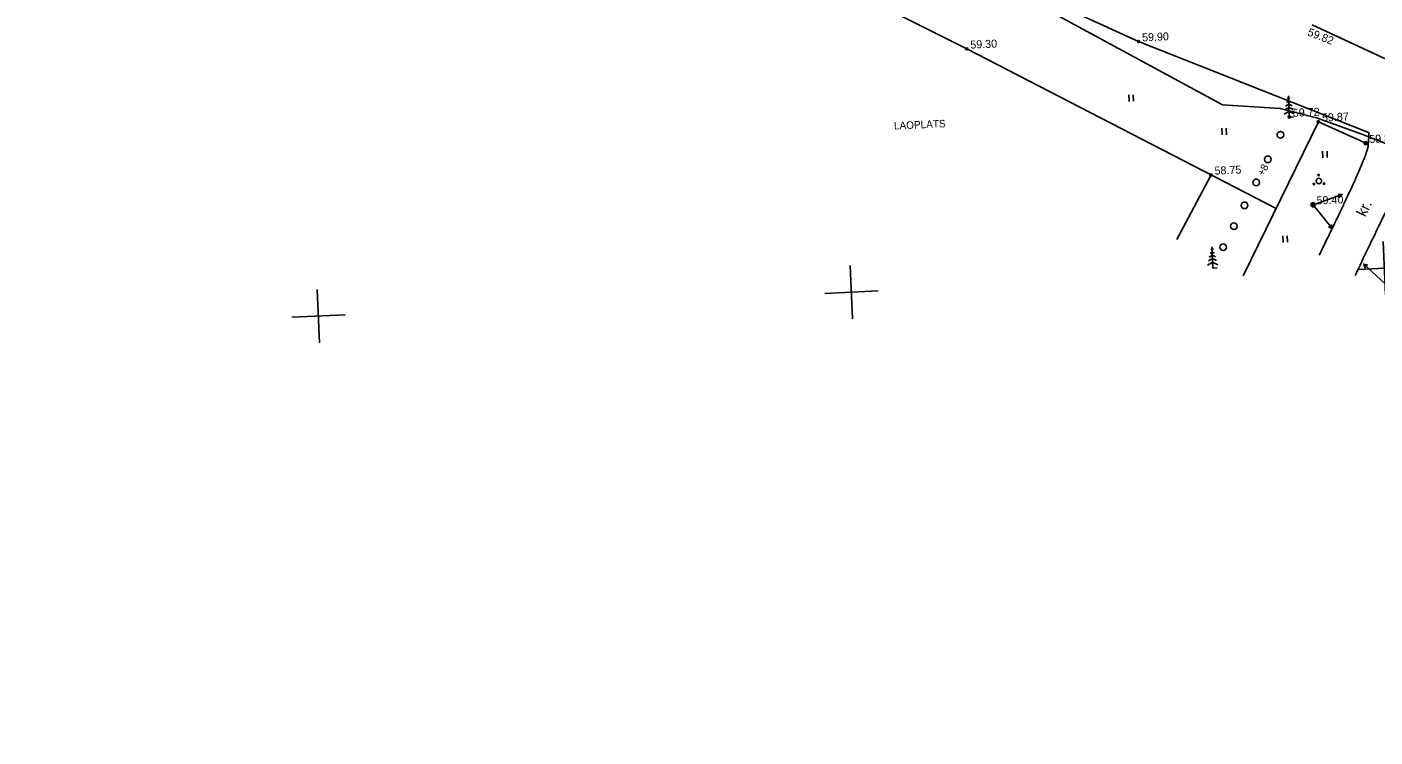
# Model space of a CAD drawing. Extents: x 639882 to 641635, y 6455747 to 6456742.
# Drawn here: x 640011.1 to 640137.4, y 6455962 to 6456028.5 of the extents above; entities that cross this region are included whole.
import ezdxf

# ---------------------------------------------------------------- set-up
doc = ezdxf.new("R2010")
doc.units = 0
for name, color, linetype in [('KIHT_10', 7, 'Continuous'), ('KIHT_12', 7, 'Continuous'), ('KIHT_22', 7, 'Continuous'), ('KIHT_28', 7, 'Continuous'), ('KIHT_30', 7, 'Continuous'), ('KIHT_41', 7, 'Continuous'), ('KIHT_54', 7, 'Continuous'), ('KIHT_57', 7, 'Continuous'), ('KIHT_58', 7, 'Continuous'), ('KIHT_59', 7, 'Continuous'), ('KIHT_61', 7, 'Continuous')]:
    doc.layers.add(name, color=color, linetype=linetype)

# ---------------------------------------------------------------- blocks, each defined once
blk = doc.blocks.new('PUNKT')
at = {"layer": 'KIHT_54'}
blk.add_circle((0, 0), 0.1, dxfattribs=at)
blk = doc.blocks.new('VKUUSK')
at = {"layer": 'KIHT_10'}
for p, q in [((0, 1.5), (-0.21, 1.38)), ((0, 1.8), (-0.13, 1.73)), ((0, 0), (0, 2)), ((0, 1.8), (0.13, 1.73)), ((0, 1.5), (0.21, 1.38)), ((0, 0.55), (-0.48, 0.29)), ((0, 0.9), (-0.38, 0.69)), ((0, 1.2), (-0.3, 1.03)), ((0, 1.2), (0.3, 1.03)), ((0, 0.9), (0.38, 0.69)), ((0, 0.55), (0.48, 0.29)), ((0.4, 0), (0, 0))]:
    blk.add_line(p, q, dxfattribs=at)
blk = doc.blocks.new('VELTUG')
at = {"layer": 'KIHT_12'}
blk.add_circle((0, 0), 0.2, dxfattribs=at)
blk = doc.blocks.new('VHEIN_')
at = {"layer": 'KIHT_41'}
for p, q in [((0, 0.62), (0, 0)), ((0.41, 0.61), (0.41, 0))]:
    blk.add_line(p, q, dxfattribs=at)
blk = doc.blocks.new('V_AIPN')
at = {"layer": 'KIHT_28'}
blk.add_circle((0, 0), 0.148, dxfattribs=at)
blk = doc.blocks.new('WMNOOL')
at = {"layer": 'KIHT_12'}
blk.add_line((0.2, 0), (2.9, 0), dxfattribs=at)
blk.add_lwpolyline([(2.54, 0.18), (2.9, 0), (2.53, -0.18)], dxfattribs=at)
blk = doc.blocks.new('VPQQSA')
at = {"layer": 'KIHT_10'}
for centre, radius in [((0, 0), 0.25), ((0, 0.55), 0.0707), ((-0.48, -0.27), 0.0707), ((0.48, -0.27), 0.0707)]:
    blk.add_circle(centre, radius, dxfattribs=at)
blk = doc.blocks.new('VMETS')
at = {"layer": 'KIHT_41'}
blk.add_circle((0, 0), 0.311, dxfattribs=at)
blk = doc.blocks.new('VKORIS')
at = {"layer": 'KIHT_61'}
for p, q in [((0, 2.5), (0, -2.5)), ((-2.5, 0), (2.5, 0))]:
    blk.add_line(p, q, dxfattribs=at)

msp = doc.modelspace()

# ---------------------------------------------------------------- linework, layer by layer
at = {"layer": 'KIHT_10'}
msp.add_line((640129.354, 6456020.02), (640129.354, 6456020.02), dxfattribs=at)
at = {"layer": 'KIHT_12'}
msp.add_line((640131.567, 6456011.811), (640131.567, 6456011.811), dxfattribs=at)
at = {"layer": 'KIHT_22'}
msp.add_lwpolyline([(640011.058, 6456045.151), (640018.096, 6456041.979), (640032.367, 6456061.456), (640037.447, 6456061.83), (640047.308, 6456059.496), (640059.413, 6456055.804), (640073.122, 6456048.824), (640101.758, 6456032.76), (640123.1, 6456021.156), (640128.503, 6456020.814), (640131.891, 6456019.944), (640136.148, 6456018.401), (640143.557, 6456015.52), (640160.667, 6456007.378), (640183.694, 6455996.456), (640214.454, 6455981.942), (640231.419, 6455973.794), (640241.766, 6455967.101), (640245.081, 6455964.621), (640247.71, 6455962.188), (640248.154, 6455961.957)], dxfattribs=at)
at = {"layer": 'KIHT_28'}
for p, q in [((640099.117, 6456026.409), (640099.117, 6456026.409)), ((640132.075, 6456019.576), (640125.026, 6456005.15)), ((640132.075, 6456019.576), (640132.075, 6456019.576)), ((640132.075, 6456019.576), (640136.514, 6456017.566)), ((640136.514, 6456017.566), (640136.514, 6456017.566)), ((640122.013, 6456014.6), (640118.811, 6456008.556)), ((640122.013, 6456014.6), (640122.013, 6456014.6))]:
    msp.add_line(p, q, dxfattribs=at)
msp.add_lwpolyline([(640128.107, 6456011.456), (640099.117, 6456026.409), (640082.707, 6456034.635)], dxfattribs=at)
at = {"layer": 'KIHT_30'}
for p, q in [((640106.327, 6456031.19), (640115.218, 6456027.088)), ((640144.118, 6456022.794), (640131.478, 6456028.666)), ((640115.218, 6456027.088), (640115.218, 6456027.088)), ((640136.778, 6456018.58), (640115.218, 6456027.088))]:
    msp.add_line(p, q, dxfattribs=at)
for points in [[(640136.822, 6456018.563), (640136.77, 6456017.74), (640136.67, 6456016.712), (640134.35, 6456011.563), (640132.145, 6456007.078)], [(640141.954, 6456016.495), (640141.434, 6456016.121), (640140.812, 6456015.362), (640140.041, 6456014.67), (640135.51, 6456005.181)]]:
    msp.add_open_spline(points, degree=2, dxfattribs=at)

# ---------------------------------------------------------------- block references
at = {"layer": 'KIHT_10', "rotation": 2.56399}
for name, p in [('VKUUSK', (640129.35, 6456020.02)), ('VPQQSA', (640132.12, 6456014.03)), ('VKUUSK', (640122.19, 6456005.88))]:
    msp.add_blockref(name, p, dxfattribs=at)
at = {"layer": 'KIHT_12'}
for p, xscale, yscale, rotation in [((640131.57, 6456011.81), 1.0000016087108288, 1.000001608710829, 19.049847686676625), ((640131.57, 6456011.81), 1.000000792695113, 1.000000792695113, -51.08393358899073), ((640138.46, 6456004.29), 0.9999994748213873, 0.9999994748213873, 137.47399936995407)]:
    msp.add_blockref('WMNOOL', p, dxfattribs=dict(at, xscale=xscale, yscale=yscale, rotation=rotation))
at = {"layer": 'KIHT_12', "rotation": 2.56399}
msp.add_blockref('VELTUG', (640131.57, 6456011.81), dxfattribs=at)
at = {"layer": 'KIHT_28', "rotation": 2.56399}
msp.add_blockref('V_AIPN', (640136.51, 6456017.57), dxfattribs=at)
at = {"layer": 'KIHT_41', "rotation": 2.56399}
for name, p in [('VHEIN_', (640114.35, 6456021.48)), ('VHEIN_', (640123.05, 6456018.35)), ('VMETS', (640128.51, 6456018.36)), ('VMETS', (640127.34, 6456016.06)), ('VHEIN_', (640132.5, 6456016.2)), ('VMETS', (640126.24, 6456013.9)), ('VMETS', (640125.15, 6456011.75)), ('VMETS', (640124.16, 6456009.79)), ('VHEIN_', (640128.78, 6456008.28)), ('VMETS', (640123.16, 6456007.83))]:
    msp.add_blockref(name, p, dxfattribs=at)
at = {"layer": 'KIHT_54', "rotation": 2.56399}
for p in [(640099.12, 6456026.41), (640115.22, 6456027.09), (640129.35, 6456020.02), (640132.07, 6456019.58), (640136.51, 6456017.57), (640122.01, 6456014.6), (640131.57, 6456011.81)]:
    msp.add_blockref('PUNKT', p, dxfattribs=at)
at = {"layer": 'KIHT_61', "rotation": 2.56399}
for p in [(640138.26, 6456005.86), (640088.31, 6456003.62), (640038.37, 6456001.38)]:
    msp.add_blockref('VKORIS', p, dxfattribs=at)

# ---------------------------------------------------------------- texts
for s, p in [('59.90', (640115.57, 6456027.1)), ('59.72', (640129.7, 6456020.04)), ('59.87', (640132.43, 6456019.59)), ('59.40', (640131.92, 6456011.83))]:
    msp.add_text(s, height=0.75, rotation=2.56399).set_placement(p)
at = {"layer": 'KIHT_41'}
msp.add_text('+8', height=0.7, rotation=63.06895, dxfattribs=at).set_placement((640126.95, 6456014.44))
at = {"layer": 'KIHT_57'}
msp.add_text('LAOPLATS', height=0.7, rotation=2.56399, dxfattribs=at).set_placement((640092.32, 6456018.85))
at = {"layer": 'KIHT_58'}
msp.add_text('kr.', height=1, rotation=63.72157, dxfattribs=at).set_placement((640136.47, 6456010.6))
at = {"layer": 'KIHT_59'}
for s, rotation, p in [('59.82', 338.44514, (640130.99, 6456027.69)), ('59.30', 2.56399, (640099.47, 6456026.42)), ('59.85', 2.56399, (640136.86, 6456017.58)), ('58.75', 2.56399, (640122.36, 6456014.62))]:
    msp.add_text(s, height=0.75, rotation=rotation, dxfattribs=at).set_placement(p)

doc.saveas('drawing.dxf')
